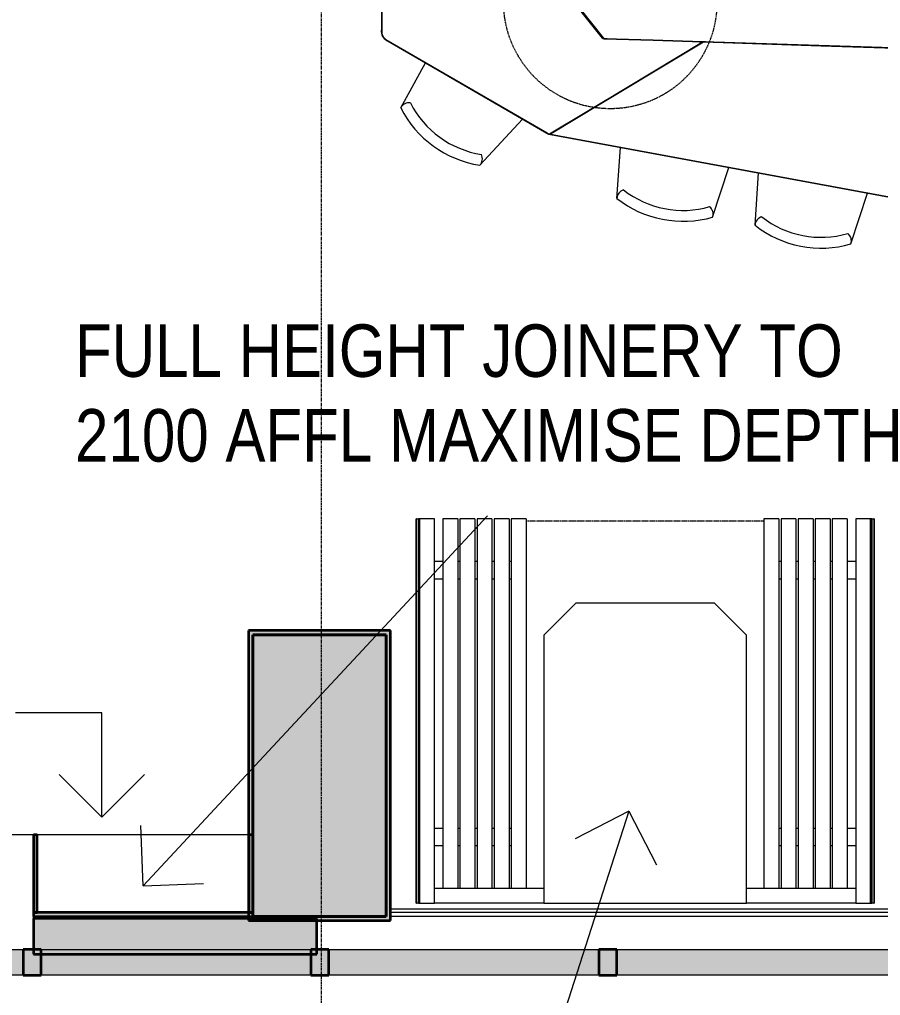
# Model space of a CAD drawing. Header units: millimetres. Extents: x -31381 to 39197, y -15686 to 26001.
# Drawn here: x 6152 to 10187, y -11502 to -6928 of the extents above; entities that cross this region are included whole.
import ezdxf

# ---------------------------------------------------------------- set-up
doc = ezdxf.new("R2010")
doc.units = ezdxf.units.MM
doc.linetypes.add('BVNDH-Grid Line', pattern=[22.225, 12.7, -3.175, 3.175, -3.175])
doc.linetypes.add('BVNDH-Overhead', pattern=[6, 4, -2])
for name, color, linetype, lineweight in [('A-COLS', 52, 'Continuous', 13), ('A-FLOR-OVHD', 1, 'BVNDH-Overhead', 13), ('A-WALL', 113, 'Continuous', 13), ('A-WALL-PATT', 111, 'Continuous', 13), ('G-ANNO-TEXT', 231, 'Continuous', 9), ('G-IMPT', 8, 'Continuous', 9), ('I-FURN', 30, 'Continuous', 13), ('I-WALL', 2, 'Continuous', 13), ('Q-CASE', 31, 'Continuous', 9), ('S-GRID', 1, 'Continuous', 9)]:
    doc.layers.add(name, color=color, linetype=linetype, lineweight=lineweight)
doc.styles.add('Arial Narrow_2', font='ARIALN.TTF', dxfattribs={"height": 245.820669})

# ---------------------------------------------------------------- blocks, each defined once
blk = doc.blocks.new('Walls 1 - 140902 Building Facade_sat-1083296-Level 9 201 Kent St 1_100')
at = {"layer": 'G-IMPT', "lineweight": 13}
h = blk.add_hatch(color=254, dxfattribs=at)
h.paths.add_polyline_path([(8025.8, -11406.1), (33252.1, -11406.1), (34572.7, -10062.7), (35857, -10062.6), (36143.4, -10348.9), (35859.1, -10054.5), (34759.1, -10054.5), (34759.1, -9942.6), (34522.3, -9942.7), (33201.8, -11286.1), (-28884.7, -11286.1), (-28884.7, 22446.2), (-27551.8, 23804), (7526.8, 23803.2), (7528.2, 22383.7), (15558.5, 14390.4), (20647.8, 14389.7), (34759.1, 14387.6), (34759.1, 14507.6), (15608, 14510.4), (7648.2, 22433.7), (7646.7, 23923.1), (-27602.1, 23924), (-29004.7, 22495.3), (-29004.7, -11406.1), (6974, -11406.1)], flags=0)
h.paths.add_polyline_path([(35839.1, 14507.6), (37477.1, 16145.5), (37477.1, 16154.6), (35830.1, 14507.6)], flags=0)
blk.add_hatch(color=254, dxfattribs=at).paths.add_polyline_path([(7546.1, -11286.1), (7546.1, -11151.1), (7225.1, -11151.1), (7225.1, -11141.1), (6216.5, -11141.8), (6216.5, -11286.1), (6974, -11286.1)], flags=0)
at = {"layer": 'A-WALL', "color": 47, "lineweight": 35}
for p, q in [((7546.1, -11141.1), (6216.5, -11141.1)), ((6216.5, -11141.1), (6216.5, -11307.4)), ((7546.1, -11307.4), (7546.1, -11141.1)), ((6253.2, -11286.1), (6168.2, -11286.1)), ((6168.2, -11286.1), (6168.2, -11406.1)), ((6253.2, -11406.1), (6253.2, -11286.1)), ((7601.5, -11286.1), (7516.5, -11286.1)), ((7516.5, -11286.1), (7516.5, -11406.1)), ((7601.5, -11406.1), (7601.5, -11286.1)), ((8951.9, -11286.1), (8866.9, -11286.1)), ((8866.9, -11286.1), (8866.9, -11406.1)), ((8951.9, -11406.1), (8951.9, -11286.1)), ((6216.5, -11307.4), (7546.1, -11307.4)), ((6168.2, -11406.1), (6253.2, -11406.1)), ((7516.5, -11406.1), (7601.5, -11406.1)), ((8866.9, -11406.1), (8951.9, -11406.1))]:
    blk.add_line(p, q, dxfattribs=at)
at = {"layer": 'G-IMPT', "color": 67, "lineweight": 13}
for p, q in [((6216.5, -11141.1), (7225.1, -11141.1)), ((6216.5, -11286.1), (33201.8, -11286.1)), ((33252.1, -11406.1), (-29004.7, -11406.1))]:
    blk.add_line(p, q, dxfattribs=at)
blk = doc.blocks.new('Walls 1 - Walls 1-1083272-Level 9 201 Kent St 1_100')
blk.add_blockref('Walls 1 - 140902 Building Facade_sat-1083296-Level 9 201 Kent St 1_100', (0, 0))
blk = doc.blocks.new('Columns1 - Columns-1584872-Level 9 201 Kent St 1_100')
at = {"layer": 'A-COLS'}
blk.add_hatch(color=254, dxfattribs=at).paths.add_polyline_path([(7499.9, -11131.1), (7870.1, -11131.1), (7870.1, -9811.1), (7245.1, -9811.1), (7245.1, -11131.1)], flags=0)
at = {"layer": 'A-COLS', "color": 47, "lineweight": 35}
for p, q in [((7245.1, -9811.1), (7245.1, -11131.1)), ((7870.1, -9811.1), (7245.1, -9811.1)), ((7870.1, -11131.1), (7870.1, -9811.1)), ((7245.1, -11131.1), (7870.1, -11131.1))]:
    blk.add_line(p, q, dxfattribs=at)
blk = doc.blocks.new('Picnic Hut2 - Picnic Hut-1756801-Level 9 201 Kent St 1_100')
at = {"layer": 'I-FURN', "linetype": 'BVNDH-Overhead', "lineweight": 9}
blk.add_line((8529.5, -9277.4), (9641.2, -9277.4), dxfattribs=at)
blk = doc.blocks.new('Chair-Desk - Chair-Desk-V31-Level 9 201 Kent St 1_100')
at = {"layer": 'I-FURN', "lineweight": 9}
for p, q in [((-228.6, 0), (-259.1, 244.2)), ((228.6, 0), (259.2, 248.9))]:
    blk.add_line(p, q, dxfattribs=at)
for centre, radius, start, end in [((-186, 6.7), 43.1, 116.8148, 189.0029), ((0, 446.9), 451.2, 242.9089, 297.0911), ((186, 6.7), 43.1, 350.9971, 63.1852), ((0, 446.9), 502, 242.9089, 297.0911)]:
    blk.add_arc(centre, radius, start, end, dxfattribs=at)
blk = doc.blocks.new('Chair-Desk - Chair-Desk-V32-Level 9 201 Kent St 1_100')
at = {"layer": 'I-FURN', "lineweight": 9}
for p, q in [((-228.6, 0), (-258.4, 238.2)), ((228.6, 0), (258.5, 242.9))]:
    blk.add_line(p, q, dxfattribs=at)
for centre, radius, start, end in [((-186, 6.7), 43.1, 116.8148, 189.0029), ((0, 446.9), 451.2, 242.9089, 297.0911), ((186, 6.7), 43.1, 350.9971, 63.1852), ((0, 446.9), 502, 242.9089, 297.0911)]:
    blk.add_arc(centre, radius, start, end, dxfattribs=at)
blk = doc.blocks.new('Chair-Desk - Chair-Desk-V33-Level 9 201 Kent St 1_100')
at = {"layer": 'I-FURN', "lineweight": 9}
for p, q in [((228.6, 0), (264.6, 292.7)), ((-228.6, 0), (-258.5, 238.9))]:
    blk.add_line(p, q, dxfattribs=at)
for centre, radius, start, end in [((-186, 6.7), 43.1, 116.8148, 189.0029), ((0, 446.9), 451.2, 242.9089, 297.0911), ((186, 6.7), 43.1, 350.9971, 63.1852), ((0, 446.9), 502, 242.9089, 297.0911)]:
    blk.add_arc(centre, radius, start, end, dxfattribs=at)
blk = doc.blocks.new('Furniture 4 - Communal Table_sat-1760665-Level 9 201 Kent St 1_100')
at = {"layer": 'G-IMPT'}
for p, q in [((0, 1201.7), (0, 0)), ((1287.3, -33.4), (759.2, 632.2)), ((0, 0), (0, 12.3)), ((2, 0), (0.3, 0)), ((25.9, -41.5), (24.9, -43.2)), ((24.9, -43.2), (25, -43)), ((24.9, -43.2), (961.7, -586.9)), ((35, -49.1), (24.9, -43.2)), ((1870.7, -56), (982.2, -590.1)), ((1287.3, -33.4), (1280.9, -25.3)), ((1280.9, -25.3), (1287.3, -33.4)), ((1287.3, -33.4), (1280.9, -25.3)), ((1280.9, -25.3), (1287.3, -33.4)), ((1285.7, -34.6), (1287.3, -33.4)), ((1287.3, -33.4), (1286.5, -34)), ((1287.3, -33.4), (1286.5, -34)), ((1288.8, -32.1), (1287.3, -33.4)), ((1294.8, -37.1), (1294.7, -39.1)), ((1294.9, -35.1), (1294.8, -37.1)), ((1311.7, -37.7), (1294.8, -37.1)), ((1864.4, -55.5), (1294.8, -37.1)), ((1310.4, -37.6), (1294.8, -37.1)), ((1294.8, -37.1), (1311.7, -37.7)), ((1294.8, -37.1), (1294.8, -37.4)), ((1294.8, -37.1), (1294.8, -37.4)), ((1294.8, -37.1), (1311.7, -37.7)), ((1884.8, -56.1), (1847.5, -54.9)), ((1847.5, -54.9), (1884.8, -56.1)), ((1847.5, -54.9), (1864.4, -55.5)), ((1860.9, -61.9), (1870.7, -56)), ((1871, -56.5), (1870.7, -56)), ((1870.7, -56), (1871.7, -57.7)), ((1871.8, -55.7), (1871.7, -56.3)), ((1871.7, -57.7), (1871.8, -55.7)), ((3237.9, -99.7), (1871.8, -55.7)), ((1871.8, -55.7), (1884.8, -56.1)), ((978.3, -592.4), (1865.4, -59.2)), ((1865.4, -59.2), (1860.9, -61.9)), ((1868.9, -57.6), (1864.3, -57.5)), ((961.7, -586.9), (951.6, -581)), ((961.7, -586.9), (962.7, -585.2)), ((961.8, -586.6), (961.7, -586.9)), ((988.1, -586.5), (978.3, -592.4)), ((982.2, -590.1), (988.1, -586.5)), ((994.3, -595.9), (982.9, -593.8))]:
    blk.add_line(p, q, dxfattribs=at)
at = {"layer": 'G-IMPT', "flags": 128}
for points in [[(0, 1201.7), (0, 600.9), (0, 0)], [(2, 1201.7), (2, 600.9), (2, 0)], [(1285.7, -34.6), (1021.7, 298.2), (757.6, 631)], [(1287.3, -33.4), (1023.2, 299.4), (759.2, 632.2)], [(760.8, 633.5), (1024.8, 300.7), (1288.8, -32.1)], [(24.9, -43.2), (493.3, -315.1), (961.7, -586.9)], [(25.9, -41.5), (494.3, -313.3), (962.7, -585.2)], [(1870.7, -56), (1426.4, -323), (982.2, -590.1)], [(1864.3, -57.5), (1579.5, -48.3), (1294.7, -39.1)], [(1864.4, -55.5), (1579.6, -46.3), (1294.8, -37.1)], [(1294.9, -35.1), (2266.4, -66.4), (3238, -97.7)], [(3237.9, -99.7), (2554.8, -77.7), (1871.8, -55.7)], [(977.3, -590.7), (1420.8, -324.1), (1864.3, -57.5)], [(978.3, -592.4), (1421.8, -325.8), (1865.4, -59.2)], [(1871.7, -57.7), (1427.5, -324.8), (983.2, -591.8)], [(3237.8, -101.7), (2554.8, -79.7), (1871.7, -57.7)], [(961.7, -586.9), (964.1, -588.2), (966.5, -589.4), (969, -590.4), (971.6, -591.3), (974.2, -592), (976.9, -592.7)], [(976.9, -592.7), (974.2, -592), (971.6, -591.3), (969, -590.4), (966.5, -589.4), (964.1, -588.2), (961.7, -586.9)], [(977.3, -590.7), (977.1, -591.7), (976.9, -592.4), (976.9, -592.7)], [(976.9, -592.7), (976.9, -592.4), (977.1, -591.7), (977.3, -590.7)], [(982.9, -593.8), (3131.9, -991.3), (5280.8, -1388.8)], [(983.2, -591.8), (3132.2, -989.3), (5281.2, -1386.8)]]:
    blk.add_lwpolyline(points, dxfattribs=at)
at = {"layer": 'G-IMPT'}
for centre, radius, start, end in [((50, 0), 50, 180, 239.8717), ((50, 0), 50, 180, 203.8836), ((50, 0), 50, 204.3901, 233.2193), ((1295.1, -27.1), 10, 218.4302, 268.1554), ((1295.1, -27.1), 10, 218.4302, 268.1554), ((1295.1, -27.1), 10, 218.4302, 268.1554), ((1295.1, -27.1), 10, 218.4302, 268.1554), ((1871.7, -57.7), 2, 88.1554, 121.011), ((1871.7, -57.7), 2, 88.1554, 121.011), ((977.3, -590.7), 2, 258.624, 301.011), ((977.3, -590.7), 2, 258.624, 301.011)]:
    blk.add_arc(centre, radius, start, end, dxfattribs=at)
for points, knots in [([(2, 0), (2, -4.6), (3.4, -13.9), (10.5, -29.3), (19.5, -37.8), (25.9, -41.5)], [-1, -1, -1, -1, -0.722222, -0.444444, 0, 0, 0, 0]), ([(1294.7, -39.1), (1293.2, -39.1), (1290.8, -38.5), (1287.8, -36.8), (1286.3, -35.4), (1285.7, -34.6)], [-1, -1, -1, -1, -0.571429, -0.285714, 0, 0, 0, 0]), ([(1864.4, -55.5), (1864.4, -55.5), (1864.4, -55.5), (1864.4, -55.6), (1864.4, -55.7), (1864.4, -55.7), (1864.4, -55.8), (1864.4, -55.9), (1864.4, -56.1), (1864.4, -56.2), (1864.4, -56.3), (1864.4, -56.5), (1864.4, -56.7), (1864.3, -57), (1864.3, -57.2), (1864.3, -57.4), (1864.3, -57.5)], [0, 0, 0, 0, 0.111111, 0.222222, 0.277778, 0.333333, 0.388889, 0.444444, 0.5, 0.555556, 0.611111, 0.666667, 0.75, 0.833333, 0.916667, 1, 1, 1, 1]), ([(1864.3, -57.5), (1864.3, -57.4), (1864.3, -57.2), (1864.3, -57), (1864.4, -56.8), (1864.4, -56.6), (1864.4, -56.5), (1864.4, -56.3), (1864.4, -56.2), (1864.4, -56.1), (1864.4, -56), (1864.4, -55.9)], [0, 0, 0, 0, 0.1111111, 0.1666667, 0.2222222, 0.2777778, 0.3333333, 0.3888889, 0.4444444, 0.5, 0.5555556, 0.5555556, 0.5555556, 0.5555556]), ([(1865.4, -59.2), (1865.4, -59.1), (1865.6, -59), (1865.8, -58.8), (1866, -58.6), (1866.1, -58.4), (1866.2, -58.1), (1866.3, -57.8), (1866.3, -57.5), (1866.3, -57.2), (1866.3, -57), (1866.2, -56.7), (1866.1, -56.5), (1865.9, -56.3), (1865.8, -56.1), (1865.6, -55.9), (1865.4, -55.8), (1865.2, -55.7), (1865, -55.6), (1864.7, -55.5), (1864.5, -55.5), (1864.4, -55.5)], [0, 0, 0, 0, 0.055556, 0.111111, 0.166667, 0.222222, 0.277778, 0.333333, 0.388889, 0.444444, 0.5, 0.555556, 0.611111, 0.652778, 0.6875, 0.75, 0.78125, 0.833333, 0.875, 0.916667, 1, 1, 1, 1]), ([(1864.4, -55.7), (1864.4, -55.7), (1864.4, -55.6), (1864.4, -55.5), (1864.4, -55.5), (1864.4, -55.5)], [0.6666667, 0.6666667, 0.6666667, 0.6666667, 0.75, 0.8333333, 1, 1, 1, 1]), ([(1864.4, -55.5), (1864.5, -55.5), (1864.7, -55.5), (1865, -55.6), (1865.2, -55.7), (1865.5, -55.8), (1865.7, -56), (1865.8, -56.2), (1866, -56.3), (1866.1, -56.6), (1866.2, -56.9), (1866.3, -57.2), (1866.3, -57.5), (1866.3, -57.8), (1866.2, -58.1), (1866.1, -58.4), (1866, -58.6), (1865.8, -58.8), (1865.6, -59), (1865.4, -59.1), (1865.4, -59.2)], [0, 0, 0, 0, 0.055556, 0.111111, 0.166667, 0.222222, 0.277778, 0.319444, 0.361111, 0.416667, 0.472222, 0.555556, 0.611111, 0.666667, 0.722222, 0.777778, 0.833333, 0.888889, 0.944444, 1, 1, 1, 1]), ([(1864.3, -57.5), (1864.4, -57.6), (1864.5, -57.7), (1864.6, -57.9), (1864.7, -58.1), (1864.8, -58.2), (1864.8, -58.3), (1864.9, -58.5), (1865, -58.6), (1865.1, -58.7), (1865.1, -58.8), (1865.2, -58.9), (1865.2, -59), (1865.3, -59.1), (1865.3, -59.2), (1865.4, -59.2), (1865.4, -59.2)], [0, 0, 0, 0, 0.111111, 0.166667, 0.222222, 0.277778, 0.333333, 0.388889, 0.444444, 0.5, 0.555556, 0.611111, 0.666667, 0.75, 0.833333, 1, 1, 1, 1]), ([(1865.4, -59.2), (1865.4, -59.2), (1865.3, -59.2), (1865.3, -59.1), (1865.3, -59), (1865.2, -59), (1865.2, -58.9), (1865.1, -58.8), (1865.1, -58.7), (1865, -58.6), (1864.9, -58.5), (1864.8, -58.3), (1864.7, -58.1), (1864.6, -57.9), (1864.4, -57.6), (1864.3, -57.5)], [0, 0, 0, 0, 0.111111, 0.222222, 0.277778, 0.333333, 0.388889, 0.444444, 0.5, 0.555556, 0.611111, 0.666667, 0.75, 0.833333, 1, 1, 1, 1]), ([(982.2, -590.1), (982.1, -590.1), (982, -590.2), (981.8, -590.4), (981.6, -590.6), (981.4, -590.8), (981.3, -591.1), (981.3, -591.4), (981.2, -591.6), (981.2, -591.9), (981.2, -592.2), (981.3, -592.4), (981.4, -592.7), (981.5, -592.9), (981.7, -593.1), (981.8, -593.2), (981.9, -593.3), (982.1, -593.5), (982.3, -593.6), (982.5, -593.7), (982.7, -593.7), (982.9, -593.8)], [0, 0, 0, 0, 0.055556, 0.111111, 0.166667, 0.222222, 0.277778, 0.333333, 0.388889, 0.444444, 0.5, 0.555556, 0.611111, 0.666667, 0.708333, 0.75, 0.791667, 0.833333, 0.875, 0.916667, 1, 1, 1, 1]), ([(983.2, -591.8), (983.2, -591.7), (983.1, -591.5), (982.9, -591.3), (982.9, -591.2), (982.8, -591.1), (982.7, -590.9), (982.6, -590.8), (982.6, -590.7), (982.5, -590.6), (982.4, -590.5), (982.4, -590.4), (982.3, -590.3), (982.3, -590.2), (982.2, -590.1), (982.2, -590.1), (982.2, -590.1)], [0, 0, 0, 0, 0.111111, 0.166667, 0.222222, 0.277778, 0.333333, 0.388889, 0.444444, 0.5, 0.555556, 0.611111, 0.666667, 0.75, 0.833333, 1, 1, 1, 1]), ([(982.2, -590.1), (982.2, -590.1), (982.2, -590.1), (982.2, -590.2), (982.3, -590.2), (982.3, -590.3), (982.4, -590.4), (982.4, -590.5), (982.5, -590.6), (982.6, -590.7), (982.6, -590.8), (982.7, -591), (982.8, -591.1), (982.9, -591.3), (983.1, -591.6), (983.2, -591.7), (983.2, -591.8)], [0, 0, 0, 0, 0.111111, 0.222222, 0.277778, 0.333333, 0.388889, 0.444444, 0.5, 0.555556, 0.611111, 0.666667, 0.75, 0.833333, 0.916667, 1, 1, 1, 1]), ([(982.9, -593.8), (982.9, -593.8), (982.9, -593.7), (982.9, -593.7), (982.9, -593.6), (982.9, -593.6), (982.9, -593.5), (982.9, -593.4), (982.9, -593.3), (983, -593.2), (983, -593.1), (983, -592.9), (983, -592.8), (983.1, -592.5), (983.1, -592.3), (983.2, -592), (983.2, -591.9), (983.2, -591.8)], [0, 0, 0, 0, 0.111111, 0.166667, 0.222222, 0.277778, 0.333333, 0.388889, 0.444444, 0.5, 0.555556, 0.611111, 0.666667, 0.75, 0.833333, 0.916667, 1, 1, 1, 1]), ([(983.2, -591.8), (983.2, -591.9), (983.2, -592.1), (983.1, -592.3), (983.1, -592.5), (983.1, -592.6), (983, -592.8), (983, -592.9), (983, -593.1), (983, -593.2), (982.9, -593.3), (982.9, -593.3)], [0, 0, 0, 0, 0.1111111, 0.1666667, 0.2222222, 0.2777778, 0.3333333, 0.3888889, 0.4444444, 0.5, 0.5555556, 0.5555556, 0.5555556, 0.5555556])]:
    blk.add_open_spline(points, degree=3, knots=knots, dxfattribs=at)
for points in [[(4.9, -16.4), (5.5, -18.1), (7, -21.5), (8.8, -24.9), (9.7, -26.5)], [(1288.8, -32.1), (1289.3, -32.7), (1290.5, -33.8), (1292.5, -34.8), (1294.1, -35.1), (1294.9, -35.1)], [(962.7, -585.2), (964.2, -586), (967.3, -587.6), (972.2, -589.5), (975.6, -590.3), (977.3, -590.7)], [(962.7, -585.2), (964.2, -586), (967.3, -587.6), (972.2, -589.5), (975.6, -590.3), (977.3, -590.7)], [(978.3, -592.4), (978.3, -592.4), (978.3, -592.3), (978, -591.9), (977.7, -591.4), (977.4, -590.9), (977.3, -590.7)], [(978, -591.9), (978.1, -592.1), (978.3, -592.3), (978.3, -592.4), (978.3, -592.4)], [(982.9, -593.8), (982.8, -593.7), (982.6, -593.7), (982.3, -593.6), (982.1, -593.5), (981.9, -593.3), (981.7, -593.1), (981.5, -592.9), (981.4, -592.7), (981.3, -592.4), (981.2, -592.2), (981.2, -591.9), (981.2, -591.6), (981.3, -591.4), (981.3, -591.1), (981.4, -590.8), (981.6, -590.6), (981.8, -590.4), (982, -590.2), (982.1, -590.1), (982.2, -590.1)], [(982.9, -593.5), (982.9, -593.5), (982.9, -593.6), (982.9, -593.7), (982.9, -593.8), (982.9, -593.8), (982.9, -593.8)]]:
    blk.add_open_spline(points, degree=3, dxfattribs=at)
blk = doc.blocks.new('Furniture 4 - Furniture 4-1760701-Level 9 201 Kent St 1_100')
at = {"xscale": 0.8059305578459891, "yscale": 0.8059305578459891, "zscale": 0.8059305578459891}
blk.add_blockref('Furniture 4 - Communal Table_sat-1760665-Level 9 201 Kent St 1_100', (7848.6, -6988.3), dxfattribs=at)
blk = doc.blocks.new('Furniture 12 - Picnic Huts Cropped_sat-1761081-Level 9 201 Kent St 1_100')
at = {"layer": 'G-IMPT'}
for p, q in [((3893.9, 0), (3893.9, 1800)), ((3895.4, 1800), (3893.9, 1800)), ((3895.4, 1800), (3903.2, 1800)), ((3903.2, 1800), (3903.2, 0)), ((3903.2, 1800), (3904.5, 1800)), ((3905.4, 1800), (3904.9, 1800)), ((3905.4, 0), (3905.4, 1800)), ((3908.7, 1800), (3905.4, 1800)), ((3908.7, 0), (3908.7, 1800)), ((3980.1, 1800), (3910.1, 1800)), ((3910.1, 1800), (3910.1, 0)), ((3980.1, 0), (3980.1, 1800)), ((3980.1, 1800), (4492.6, 1800)), ((5442.6, 1800), (4492.6, 1800)), ((4492.6, 1800), (4492.6, 545)), ((5442.6, 1800), (5955.1, 1800)), ((5442.6, 545), (5442.6, 1800)), ((6025.1, 1800), (5955.1, 1800)), ((5955.1, 1800), (5955.1, 0)), ((6025.1, 0), (6025.1, 1800)), ((6026.3, 0), (6026.3, 1800)), ((6029.6, 1800), (6026.3, 1800)), ((6029.6, 0), (6029.6, 1800)), ((6030.1, 1800), (6029.6, 1800)), ((6030.5, 1800), (6031.7, 1800)), ((6031.7, 0), (6031.7, 1800)), ((6031.7, 1800), (6039.5, 1800)), ((6041, 1800), (6039.5, 1800)), ((6041, 1800), (6041, 0)), ((4492.6, 1730), (3980.1, 1730)), ((4020.1, 0), (4020.1, 1730)), ((4090.1, 1730), (4020.1, 1730)), ((4090.1, 0), (4090.1, 1730)), ((4100.1, 0), (4100.1, 1730)), ((4170.1, 1730), (4100.1, 1730)), ((4170.1, 0), (4170.1, 1730)), ((4180.1, 0), (4180.1, 1730)), ((4250.1, 1730), (4180.1, 1730)), ((4250.1, 0), (4250.1, 1730)), ((4260.1, 0), (4260.1, 1730)), ((4330.1, 1730), (4260.1, 1730)), ((4330.1, 0), (4330.1, 1730)), ((4340.1, 0), (4340.1, 1730)), ((4410.1, 1730), (4340.1, 1730)), ((4410.1, 0), (4410.1, 1730)), ((5955.1, 1730), (5442.6, 1730)), ((5525.1, 0), (5525.1, 1730)), ((5595.1, 1730), (5525.1, 1730)), ((5595.1, 0), (5595.1, 1730)), ((5605.1, 0), (5605.1, 1730)), ((5675.1, 1730), (5605.1, 1730)), ((5675.1, 0), (5675.1, 1730)), ((5685.1, 0), (5685.1, 1730)), ((5755.1, 1730), (5685.1, 1730)), ((5755.1, 0), (5755.1, 1730)), ((5765.1, 0), (5765.1, 1730)), ((5835.1, 1730), (5765.1, 1730)), ((5835.1, 0), (5835.1, 1730)), ((5845.1, 0), (5845.1, 1730)), ((5915.1, 1730), (5845.1, 1730)), ((5915.1, 0), (5915.1, 1730)), ((4020.1, 1530), (3980.1, 1530)), ((4100.1, 1530), (4090.1, 1530)), ((4180.1, 1530), (4170.1, 1530)), ((4260.1, 1530), (4250.1, 1530)), ((4340.1, 1530), (4330.1, 1530)), ((5605.1, 1530), (5595.1, 1530)), ((5685.1, 1530), (5675.1, 1530)), ((5765.1, 1530), (5755.1, 1530)), ((5845.1, 1530), (5835.1, 1530)), ((5955.1, 1530), (5915.1, 1530)), ((3980.1, 1450), (4020.1, 1450)), ((4090.1, 1450), (4100.1, 1450)), ((4170.1, 1450), (4180.1, 1450)), ((4250.1, 1450), (4260.1, 1450)), ((4330.1, 1450), (4340.1, 1450)), ((5595.1, 1450), (5605.1, 1450)), ((5675.1, 1450), (5685.1, 1450)), ((5755.1, 1450), (5765.1, 1450)), ((5835.1, 1450), (5845.1, 1450)), ((5915.1, 1450), (5955.1, 1450)), ((4492.6, 545), (4642.6, 395)), ((5292.6, 395), (5442.6, 545)), ((4642.6, 395), (5292.6, 395)), ((4020.1, 280), (3980.1, 280)), ((4100.1, 280), (4090.1, 280)), ((4180.1, 280), (4170.1, 280)), ((4260.1, 280), (4250.1, 280)), ((4340.1, 280), (4330.1, 280)), ((5605.1, 280), (5595.1, 280)), ((5685.1, 280), (5675.1, 280)), ((5765.1, 280), (5755.1, 280)), ((5845.1, 280), (5835.1, 280)), ((5955.1, 280), (5915.1, 280)), ((3980.1, 200), (4020.1, 200)), ((4090.1, 200), (4100.1, 200)), ((4170.1, 200), (4180.1, 200)), ((4250.1, 200), (4260.1, 200)), ((4330.1, 200), (4340.1, 200)), ((5595.1, 200), (5605.1, 200)), ((5675.1, 200), (5685.1, 200)), ((5755.1, 200), (5765.1, 200)), ((5835.1, 200), (5845.1, 200)), ((5915.1, 200), (5955.1, 200)), ((3893.9, 0), (3895.4, 0)), ((3903.2, 0), (3895.4, 0)), ((3904.5, 0), (3903.2, 0)), ((3904.9, 0), (3905.4, 0)), ((3905.4, 0), (3908.7, 0)), ((3910.1, 0), (3980.1, 0)), ((4020.1, 0), (4090.1, 0)), ((4100.1, 0), (4170.1, 0)), ((4180.1, 0), (4250.1, 0)), ((4260.1, 0), (4330.1, 0)), ((4340.1, 0), (4410.1, 0)), ((5525.1, 0), (5595.1, 0)), ((5605.1, 0), (5675.1, 0)), ((5685.1, 0), (5755.1, 0)), ((5765.1, 0), (5835.1, 0)), ((5845.1, 0), (5915.1, 0)), ((5955.1, 0), (6025.1, 0)), ((6026.3, 0), (6029.6, 0)), ((6029.6, 0), (6030.1, 0)), ((6031.7, 0), (6030.5, 0)), ((6039.5, 0), (6031.7, 0)), ((6039.5, 0), (6041, 0))]:
    blk.add_line(p, q, dxfattribs=at)
at = {"layer": 'G-IMPT', "flags": 128}
for points in [[(3895.4, 0), (3895.4, 450), (3895.4, 900), (3895.4, 1350), (3895.4, 1800)], [(3895.4, 1800), (3897.7, 1800), (3899.9, 1800), (3902.2, 1800), (3904.5, 1800)], [(3904.5, 1800), (3904.5, 1350), (3904.5, 900), (3904.5, 450), (3904.5, 0)], [(3904.9, 1800), (3904.9, 1350), (3904.9, 900), (3904.9, 450), (3904.9, 0)], [(3904.9, 0), (3904.9, 450), (3904.9, 900), (3904.9, 1350), (3904.9, 1800)], [(6030.1, 0), (6030.1, 450), (6030.1, 900), (6030.1, 1350), (6030.1, 1800)], [(6030.1, 1800), (6030.1, 1350), (6030.1, 900), (6030.1, 450), (6030.1, 0)], [(6030.5, 0), (6030.5, 450), (6030.5, 900), (6030.5, 1350), (6030.5, 1800)], [(6030.5, 1800), (6032.7, 1800), (6035, 1800), (6037.3, 1800), (6039.5, 1800)], [(6039.5, 1800), (6039.5, 1350), (6039.5, 900), (6039.5, 450), (6039.5, 0)], [(3904.5, 0), (3902.2, 0), (3899.9, 0), (3897.7, 0), (3895.4, 0)], [(6039.5, 0), (6037.3, 0), (6035, 0), (6032.7, 0), (6030.5, 0)]]:
    blk.add_lwpolyline(points, dxfattribs=at)
blk = doc.blocks.new('Furniture 12 - Furniture 12-1761090-Level 9 201 Kent St 1_100')
at = {"rotation": 180}
blk.add_blockref('Furniture 12 - Picnic Huts Cropped_sat-1761081-Level 9 201 Kent St 1_100', (14051.3, -9208.6), dxfattribs=at)
blk = doc.blocks.new('Casework 9 - Casework 9-1943226-Level 9 201 Kent St 1_100')
at = {"layer": 'Q-CASE'}
for points in [[(6234.5, -11113.1), (6234.5, -10748.8), (6216.5, -10748.8), (6216.5, -11113.1)], [(6216.5, -11131.1), (7225.1, -11131.1), (7225.1, -11113.1), (6216.5, -11113.1)]]:
    blk.add_hatch(color=256, dxfattribs=at).paths.add_polyline_path(points, flags=0)
for p, q in [((6216.5, -10748.8), (2158.5, -10748.8)), ((7225.1, -10748.8), (6234.5, -10748.8)), ((6216.5, -11286.1), (6216.5, -11131.1)), ((2158.5, -11286.1), (6216.5, -11286.1))]:
    blk.add_line(p, q, dxfattribs=at)
at = {"layer": 'Q-CASE', "lineweight": 35}
for p, q in [((6234.5, -10748.8), (6216.5, -10748.8)), ((6216.5, -10748.8), (6216.5, -11113.1)), ((6234.5, -11113.1), (6234.5, -10748.8)), ((7245.1, -10748.8), (7227.1, -10748.8)), ((7227.1, -10748.8), (7227.1, -11113.1)), ((7245.1, -11113.1), (7245.1, -10748.8)), ((6216.5, -11113.1), (6234.5, -11113.1)), ((7245.1, -11113.1), (6216.5, -11113.1)), ((6216.5, -11113.1), (6216.5, -11131.1)), ((7227.1, -11113.1), (7245.1, -11113.1)), ((7245.1, -11131.1), (7245.1, -11113.1)), ((6216.5, -11131.1), (7245.1, -11131.1))]:
    blk.add_line(p, q, dxfattribs=at)
blk = doc.blocks.new('Casework 14 - Casework 14-1946367-Level 9 201 Kent St 1_100')
at = {"layer": 'Q-CASE'}
for p, q in [((12635.7, -11097.1), (7890.1, -11097.1)), ((7546.1, -11151.1), (7546.1, -11286.1)), ((7546.1, -11286.1), (12948.2, -11286.1))]:
    blk.add_line(p, q, dxfattribs=at)

msp = doc.modelspace()

# ---------------------------------------------------------------- hatches: boundary and pattern name
at = {"layer": 'A-WALL-PATT', "lineweight": 9}
for points in [[(7225.1, -11151.1), (7245.1, -11151.1), (7245.1, -9791.1), (7225.1, -9791.1), (7225.1, -11141.8)], [(7870.1, -9811.1), (7869.8, -9791.1), (7245.1, -9791.1), (7245.1, -9811.1)], [(7870.1, -11131.1), (7890.1, -11130.9), (7890.1, -9791.1), (7870.1, -9791.1), (7870.1, -11098.3)], [(7762.9, -11151.1), (7890.1, -11151.1), (7890.1, -11131.1), (7245.1, -11131.1), (7245.1, -11151.1), (7546.1, -11151.1)]]:
    msp.add_hatch(color=256, dxfattribs=at).paths.add_polyline_path(points, flags=0)

# ---------------------------------------------------------------- linework, layer by layer
at = {"layer": 'A-FLOR-OVHD'}
msp.add_circle((8920.8, -6846.5), 500, dxfattribs=at)
at = {"layer": 'G-ANNO-TEXT', "color": 7}
for p, q in [((6731, -10987.6), (8345.9, -9254.1)), ((6537.9, -10177), (6133.6, -10177)), ((6537.9, -10665.5), (6537.9, -10177)), ((6537.9, -10665.5), (6337.9, -10465.5)), ((6537.9, -10665.5), (6737.9, -10465.5)), ((9007.2, -10638.3), (8552.4, -12058.5)), ((9007.2, -10638.3), (8755.7, -10767.8)), ((9007.2, -10638.3), (9136.7, -10889.8)), ((6731, -10987.6), (6721, -10704.9)), ((6731, -10987.6), (7013.7, -10977.6))]:
    msp.add_line(p, q, dxfattribs=at)
at = {"layer": 'I-WALL', "lineweight": 35}
for p, q in [((7225.1, -9791.1), (7225.1, -11151.1)), ((7890.1, -9791.1), (7225.1, -9791.1)), ((7245.1, -11131.1), (7245.1, -9811.1)), ((7245.1, -9811.1), (7870.1, -9811.1)), ((7870.1, -9811.1), (7870.1, -11131.1)), ((7890.1, -11151.1), (7890.1, -9791.1)), ((7225.1, -11151.1), (7890.1, -11151.1)), ((7870.1, -11131.1), (7245.1, -11131.1))]:
    msp.add_line(p, q, dxfattribs=at)
at = {"layer": 'I-WALL', "lineweight": 9}
for p, q in [((7890.1, -11111.1), (12615.7, -11111.1)), ((12615.7, -11131.1), (7890.1, -11131.1))]:
    msp.add_line(p, q, dxfattribs=at)
at = {"layer": 'S-GRID', "linetype": 'BVNDH-Grid Line'}
msp.add_line((7566.3, 24701), (7566.3, -12591), dxfattribs=at)

# ---------------------------------------------------------------- block references
at = {"layer": 'A-COLS', "color": 67}
msp.add_blockref('Columns1 - Columns-1584872-Level 9 201 Kent St 1_100', (0, 0), dxfattribs=at)
at = {"layer": 'A-WALL', "color": 67}
msp.add_blockref('Walls 1 - Walls 1-1083272-Level 9 201 Kent St 1_100', (0, 0), dxfattribs=at)
at = {"layer": 'I-FURN', "lineweight": 9}
for name, p in [('Furniture 4 - Furniture 4-1760701-Level 9 201 Kent St 1_100', (0, 0)), ('Furniture 12 - Furniture 12-1761090-Level 9 201 Kent St 1_100', (0, -60)), ('Picnic Hut2 - Picnic Hut-1756801-Level 9 201 Kent St 1_100', (0, 0))]:
    msp.add_blockref(name, p, dxfattribs=at)
for name, p, rotation in [('Chair-Desk - Chair-Desk-V33-Level 9 201 Kent St 1_100', (8123.9, -7476.7), 324.0000000000007), ('Chair-Desk - Chair-Desk-V32-Level 9 201 Kent St 1_100', (9176.2, -7810.5), 349.000000000001), ('Chair-Desk - Chair-Desk-V31-Level 9 201 Kent St 1_100', (9824, -7936.4), 349.000000000001)]:
    msp.add_blockref(name, p, dxfattribs=dict(at, rotation=rotation))
at = {"layer": 'Q-CASE'}
for name in ['Casework 9 - Casework 9-1943226-Level 9 201 Kent St 1_100', 'Casework 14 - Casework 14-1946367-Level 9 201 Kent St 1_100']:
    msp.add_blockref(name, (0, 0), dxfattribs=at)

# ---------------------------------------------------------------- texts
at = {"layer": 'G-ANNO-TEXT', "color": 7, "insert": (6412.1, -8357.1), "char_height": 245.821, "width": 4641, "attachment_point": 1, "line_spacing_factor": 0.968573, "style": 'Arial Narrow_2'}
msp.add_mtext('FULL HEIGHT JOINERY TO\\P2100 AFFL MAXIMISE DEPTH', dxfattribs=at)

doc.saveas('drawing.dxf')
